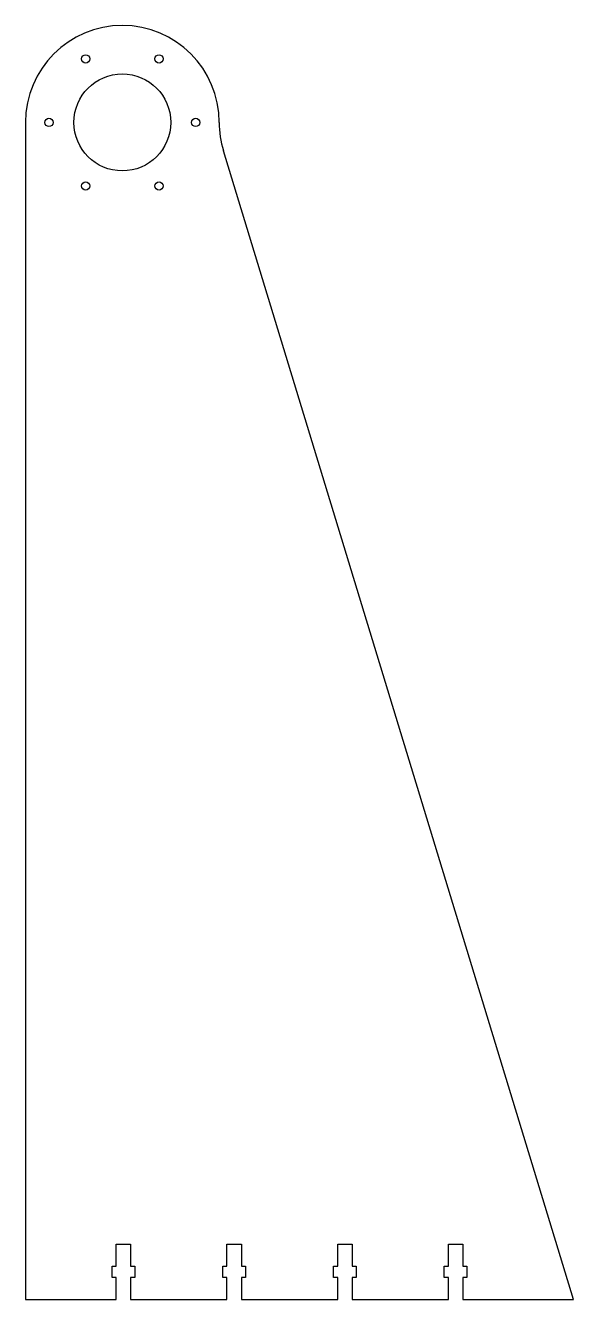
# Model space of a CAD drawing. Header units: millimetres. Extents: x 0 to 198, y 0 to 460.
import ezdxf

# ---------------------------------------------------------------- set-up
doc = ezdxf.new("R2010")
doc.units = ezdxf.units.MM

msp = doc.modelspace()

# ---------------------------------------------------------------- linework, layer by layer
at = {"color": 7, "linetype": 'Continuous', "lineweight": 25}
for p, q in [((0, 425), (0, 0)), ((198, 0), (71.52, 414.79)), ((32.8, 12.1), (32.8, 20)), ((32.8, 20), (38, 20)), ((38, 20), (38, 12.1)), ((72.8, 12.1), (72.8, 20)), ((72.8, 20), (78, 20)), ((78, 20), (78, 12.1)), ((112.8, 12.1), (112.8, 20)), ((112.8, 20), (118, 20)), ((118, 20), (118, 12.1)), ((152.8, 12.1), (152.8, 20)), ((152.8, 20), (158, 20)), ((158, 20), (158, 12.1)), ((31.3, 7.9), (31.3, 12.1)), ((31.3, 12.1), (32.8, 12.1)), ((38, 12.1), (39.5, 12.1)), ((39.5, 12.1), (39.5, 7.9)), ((71.3, 7.9), (71.3, 12.1)), ((71.3, 12.1), (72.8, 12.1)), ((78, 12.1), (79.5, 12.1)), ((79.5, 12.1), (79.5, 7.9)), ((111.3, 7.9), (111.3, 12.1)), ((111.3, 12.1), (112.8, 12.1)), ((118, 12.1), (119.5, 12.1)), ((119.5, 12.1), (119.5, 7.9)), ((151.3, 7.9), (151.3, 12.1)), ((151.3, 12.1), (152.8, 12.1)), ((158, 12.1), (159.5, 12.1)), ((159.5, 12.1), (159.5, 7.9)), ((32.8, 7.9), (31.3, 7.9)), ((32.8, 0), (32.8, 7.9)), ((39.5, 7.9), (38, 7.9)), ((38, 7.9), (38, 0)), ((72.8, 7.9), (71.3, 7.9)), ((72.8, 0), (72.8, 7.9)), ((79.5, 7.9), (78, 7.9)), ((78, 7.9), (78, 0)), ((112.8, 7.9), (111.3, 7.9)), ((112.8, 0), (112.8, 7.9)), ((119.5, 7.9), (118, 7.9)), ((118, 7.9), (118, 0)), ((152.8, 7.9), (151.3, 7.9)), ((152.8, 0), (152.8, 7.9)), ((159.5, 7.9), (158, 7.9)), ((158, 7.9), (158, 0)), ((0, 0), (32.8, 0)), ((38, 0), (72.8, 0)), ((78, 0), (112.8, 0)), ((118, 0), (152.8, 0)), ((158, 0), (198, 0))]:
    msp.add_line(p, q, dxfattribs=at)
for centre, radius in [((21.75, 447.95), 1.5), ((48.25, 447.95), 1.5), ((35, 425), 17.5), ((8.5, 425), 1.5), ((61.5, 425), 1.5), ((21.75, 402.05), 1.5), ((48.25, 402.05), 1.5)]:
    msp.add_circle(centre, radius, dxfattribs=at)
for centre, start, end in [((35, 425), 0, 180), ((105, 425), 180, 196.9575)]:
    msp.add_arc(centre, 35, start, end, dxfattribs=at)

doc.saveas('drawing.dxf')
